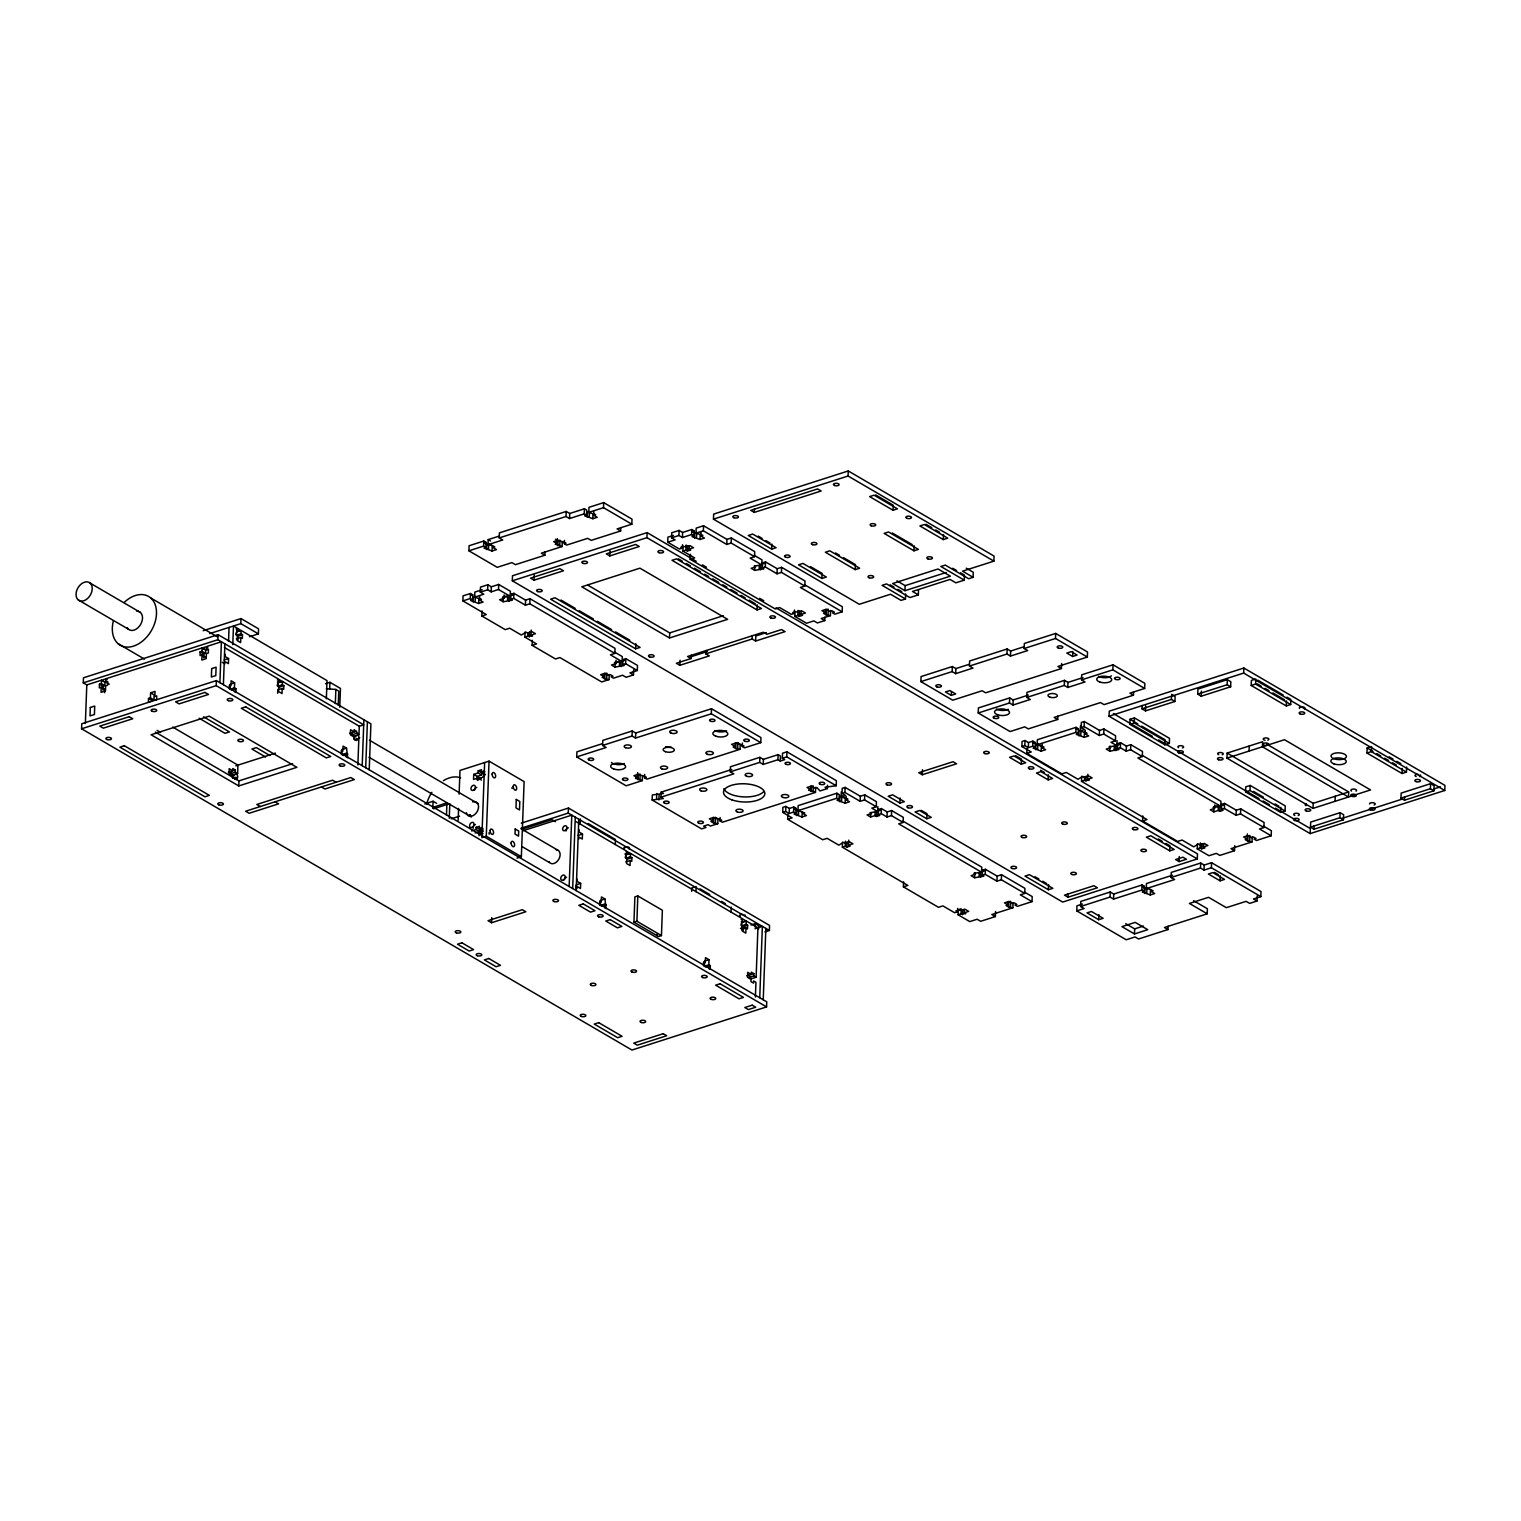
<?xml version="1.0" encoding="UTF-8"?>
<svg xmlns="http://www.w3.org/2000/svg" width="1521" height="1521" viewBox="0 0 1521 1521"><rect width="100%" height="100%" fill="white"/><g stroke="black" fill="none" stroke-linecap="round" stroke-linejoin="round"><path stroke-width="1.5" d="M200.107 651.92L200.088 655.589L202.008 654.981L205.506 657.034L203.605 657.642L203.624 653.973L200.107 651.92L202.027 651.311L205.525 653.346L205.658 649.98L202.141 647.927L105.9 678.765L105.786 682.149L109.284 684.184M81.583 728.787L81.773 723.73L216.381 680.59L766.755 1001.845L766.565 1006.902L631.956 1050.041L81.583 728.787L216.191 685.648L766.565 1006.902M87.324 685.211L83.275 682.853L83.465 677.796L218.073 634.656L370.915 723.863L369.223 769.797M85.366 723.502L86.792 684.906L101.489 680.191L105.006 682.226L104.873 685.61L102.972 686.218L99.454 684.165L99.321 687.891L101.242 687.264L104.74 689.317L104.626 692.701M101.242 687.264L101.051 692.34L105.462 690.914L105.652 685.857L107.554 685.249L107.706 681.522L105.786 682.149M104.873 685.61L101.375 683.556L101.489 680.191M102.972 686.218L102.839 689.926L104.74 689.317M150.427 697.892L150.598 692.835L154.115 694.869L153.925 699.945L150.427 697.892L148.507 698.5L148.374 702.208L150.294 701.599M202.027 651.311L202.141 647.927M202.008 654.981L201.818 660.038L206.229 658.631L206.419 653.555L208.339 652.946L208.472 649.239L206.552 649.847L206.685 646.482L221.401 641.767L219.899 682.625M216.191 685.648L216.381 680.59M277.659 693.272L277.773 689.888L282.184 688.481L283.705 689.374L283.857 685.648L282.336 684.773L277.906 686.18L278.039 682.815L282.45 681.389L359.298 726.239L363.709 724.833L217.883 639.714L218.073 634.656M223.397 684.678L224.899 643.801M225.165 654.334L225.089 656.521L228.587 658.574L228.416 663.631L224.899 661.597L224.823 663.783L222.256 662.281M228.549 641.387L229.063 627.413M230.165 685.914L230.032 689.298L234.443 687.872L235.964 688.766L235.831 692.473L234.31 691.599M232.789 644.638L233.474 625.987L237.58 628.382L235.793 634.58L238.056 636.101L242.485 634.694L242.333 638.402L240.812 637.508L236.401 638.934L237.922 639.809L238.056 636.101M172.767 727.114L237.922 765.139L237.618 773.581L233.207 774.988L230.869 773.619L230.945 771.432M234.443 687.872L234.633 682.815L231.116 680.762L230.945 685.838L229.424 684.944L229.291 688.652L230.812 689.545M237.314 635.474L237.124 640.531L240.641 642.584L240.812 637.508M232.447 777.972L232.523 775.767L229.006 773.733L229.196 768.656L232.713 770.71L232.789 768.523L235.356 770.025L235.28 772.212L237.618 773.581M235.014 779.474L235.09 777.269L237.428 778.638M241.021 618.572L258.551 628.819L258.38 633.877L240.831 623.629L241.021 618.572L203.187 630.702M240.964 633.801L241.079 630.435L236.668 631.842L236.535 635.208L240.964 633.801L242.485 634.694M238.778 785.939L151.092 734.757L209.195 716.144L296.88 767.325L238.778 785.939L238.949 780.881L155.351 732.076M278.685 686.427L278.495 691.504L282.012 693.538L282.184 688.481M282.336 684.773L282.45 681.389M326.35 698.804L327.015 680.59L241.079 630.435M329.677 689.184L329.943 682.302L325.532 683.709M335.323 703.596L335.856 689.431L326.388 688.747M338.251 705.307L338.765 691.142L335.856 689.431M339.772 707.227L340.457 688.443L329.943 682.302M346.218 756.926L347.739 757.8L346.541 748.142L343.043 746.089L342.852 751.165L341.331 750.271L341.198 753.979L342.719 754.872M359.298 726.239L358.975 734.681L354.564 736.107L352.226 734.738L352.321 732.533M358.975 734.681L354.146 729.624L354.07 731.81L350.571 729.776L350.381 734.833L353.88 736.886L353.804 739.073L356.37 740.575L356.465 738.388L358.804 739.738L357.872 765.006M362.207 765.709L363.899 719.775M365.705 767.744L367.398 721.829M432.839 808.354L433.086 801.263L424.796 803.925M446.49 815.085L446.927 802.86L433.694 807.1L433.618 808.792L449.817 803.601L449.265 818.298M482.024 610.91L481.853 615.986L486.264 614.56L462.878 600.909L463.068 595.852L470.426 593.494L472.765 594.863L472.575 599.92L470.654 600.529L478.659 603.476L483.07 602.069L479.552 600.015L479.685 596.631M458.163 820.237L458.601 808.392M459.114 794.152L459.988 770.444L489.04 761.146L524.118 781.604L521.361 856.722L516.95 858.129M544.993 551.876L544.86 555.241L515.429 564.671L511.931 562.618L497.215 567.333L468.905 550.811L469.076 545.754L483.792 541.039L486.131 542.389L485.94 547.465L484.039 548.073L492.024 551.001L496.435 549.594L492.937 547.541L494.838 546.933L492.272 545.431L488.032 544.67L488.203 539.613L498.717 536.248M472.575 599.92L470.236 598.552L470.426 593.494M473.221 602.031L473.411 596.973L475.332 596.365L475.141 601.422M479.552 600.015L481.473 599.407L474.647 597.145L474.837 592.087L482.157 589.73M478.659 603.476L478.83 598.418M484.952 771.793L481.72 772.82L481.644 775.007L478.126 772.972L473.715 774.379L473.525 779.436L477.955 778.03L481.454 780.083M474.647 597.145L483.792 594.217L480.294 592.163L480.484 587.106L487.842 584.748L491.34 586.802L498.698 584.444L510.391 591.27L510.2 596.327L502.5 597.411L504.021 598.304L504.154 594.92M485.94 547.465L483.602 546.096L483.792 541.039M477.1 779.798L477.233 776.432L481.644 775.007M483.07 833.603L476.054 829.515L476.149 827.31L479.381 826.283L479.305 828.47L482.803 830.523L482.879 828.337L479.647 829.363L479.571 831.569L475.16 832.976M477.955 778.03L477.86 780.216L484.134 776.052M478.126 772.972L478.221 770.767L481.454 769.74L481.377 771.927L484.876 773.98M486.606 549.575L486.796 544.518L484.229 543.016L486.131 542.389M488.526 548.967L488.697 543.891L486.796 544.518M510.2 596.327L498.508 589.502L491.15 591.859L487.652 589.806L487.842 584.748M479.039 835.732L479.115 833.546L482.062 832.595M492.024 551.001L492.215 545.944L488.697 543.891M484.629 762.553L481.872 837.653L486.283 836.246L521.361 856.722M491.15 591.859L491.34 586.802M486.283 836.246L489.04 761.146M488.032 544.67L502.729 539.974L499.23 537.921L499.42 532.863L566.23 511.436L569.729 513.49L584.444 508.775L586.783 510.143L586.612 515.201L584.691 515.809L592.81 518.718L597.221 517.292L593.703 515.258L593.836 511.874M498.508 589.502L498.698 584.444M503.109 601.765L503.299 596.707L512.482 595.129L510.961 594.255L510.771 599.312L512.292 600.206L503.109 601.765L499.61 599.711L504.021 598.304M491.549 922.734L488.051 920.68L522.311 909.691L525.829 911.744L491.549 922.734L491.739 917.657M507.539 600.358L507.71 595.281M509.06 601.232L509.231 596.175M776.014 607.849L1197.483 853.87L1197.293 858.947L1062.685 902.067L512.33 580.813L512.501 575.756L647.109 532.616L696.219 561.287M513.889 593.304L525.582 600.13L529.992 598.723L615.016 648.345L614.845 653.403L529.821 603.78L525.41 605.187L513.718 598.361L513.889 593.304L510.961 594.255M525.41 605.187L525.582 600.13M532.312 640.265L532.122 645.322L536.533 643.915L524.84 637.09L525.03 632.033M531.209 630.055L531.019 635.113L532.54 635.987L527.787 636.139L527.901 632.774M529.821 603.78L529.992 598.723M529.308 637.033L529.498 631.976M534.042 580.185L530.544 578.151L559.956 568.721L563.473 570.774L534.042 580.185L534.232 575.128M562.276 541.495L562.105 546.552L555.279 544.29L557.18 543.681L557.37 538.624M557.846 545.792L558.036 540.735L555.45 539.233M559.766 545.183L559.937 540.126M620.739 527.597L620.625 530.962L591.194 540.392L587.695 538.339L566.649 545.088L564.31 543.719L564.443 540.354M586.612 515.201L584.254 513.832L569.557 518.547L566.04 516.513L566.23 511.436M569.557 518.547L569.729 513.49M568.455 808.031L769.55 925.414L769.379 930.472L568.265 813.089L568.455 808.031L521.342 823.127M569.158 886.515L571.782 815.142L522.749 830.846M584.254 513.832L584.444 508.775M642.527 775.539L642.337 780.596L626.158 785.787L576.706 756.926L576.896 751.849L602.107 743.769M572.676 888.549L575.28 817.176M587.372 517.273L587.562 512.216L589.483 511.607L589.292 516.665M593.703 515.258L595.624 514.63L588.798 512.387L588.988 507.33L603.685 502.614L632.014 519.136L631.823 524.194L617.108 528.909L620.625 530.962M576.136 888.226L576.269 884.842L580.68 883.435L580.49 888.492L576.991 886.439L576.896 888.644M576.174 890.603L578.798 819.23M577.258 879.195L577.162 881.381L580.68 883.435M578.721 839.212L578.798 837.006L582.296 839.06L582.486 834.002L578.988 831.949L579.064 829.763M580.223 824.059L580.414 819.001M592.81 518.718L592.981 513.661M631.823 524.194L603.514 507.672L603.685 502.614M609.218 674.525L609.046 679.583L604.788 678.841L602.221 677.339L604.122 676.712L604.255 673.347M576.706 756.926L606.119 747.495L602.62 745.442L602.81 740.385L632.223 730.955L635.74 733.008L711.505 708.729L760.956 737.59L760.766 742.647L744.587 747.838L742.248 746.469L742.381 743.104M604.788 678.841L604.978 673.765L606.879 673.157L606.708 678.214M609.807 555.906L606.309 553.872L635.721 544.442L639.238 546.495L609.807 555.906L609.997 550.849M604.617 907.752L606.138 908.645L604.94 898.987L601.441 896.934L601.251 901.991L599.73 901.097L599.597 904.824L601.118 905.698M615.035 667.092L615.225 662.034L624.39 660.475L622.869 659.582L622.678 664.639L624.199 665.533L615.035 667.092L611.518 665.038L615.948 663.631L616.062 660.247M619.446 665.685L619.636 660.608M620.967 666.559L621.157 661.502M615.302 844.535L615.435 841.151M615.948 663.631L614.427 662.738L622.108 661.654L622.298 656.597L614.503 652.034M625.815 658.631L637.508 665.457L637.318 670.514L625.625 663.707L625.815 658.631L622.869 659.582M626.728 858.433L626.557 863.51L630.055 865.544L630.245 860.487L625.834 861.913M604.122 676.712L600.624 674.678L605.035 673.252L608.533 675.305L610.453 674.697L613.02 676.199L611.119 676.807L613.457 678.176L622.602 675.229L626.12 677.282L633.477 674.925L633.649 669.867M760.766 742.647L711.315 713.786L635.55 738.065L632.052 736.012L632.223 730.955M635.664 648.821L550.64 599.198L555.051 597.772L640.075 647.414L635.664 648.821L635.854 643.763M630.378 856.779L630.493 853.395L626.082 854.821L625.968 858.186L630.378 856.779L631.899 857.673L631.766 861.38L630.245 860.487M635.55 738.065L635.74 733.008M642.337 780.596L635.512 778.353L637.432 777.744L637.622 772.668M638.098 779.855L638.288 774.778L640.189 774.17L639.999 779.227M1197.293 858.947L646.938 537.674L647.109 532.616M633.953 922.182L634.884 896.877L637.812 895.945L662.376 910.261L661.445 935.586L658.498 936.518L633.953 922.182L636.9 921.251L661.445 935.586M636.9 921.251L637.812 895.945M740.024 749.302L735.784 748.541L735.955 743.484L737.875 742.875L740.214 744.244L740.024 749.302L646.9 779.132L644.562 777.782L644.695 774.398M652.148 800.027L652.338 794.951L663.498 793.487L661.16 792.137L660.97 797.194L663.308 798.563L652.148 800.027L701.599 828.888L706.01 827.481L703.672 826.112L708.083 824.686L710.421 826.055L717.779 823.698L717.969 818.64L713.71 817.88L713.539 822.956L717.779 823.698M656.559 798.601L656.749 793.544M682.492 544.727L682.359 548.111L679.431 549.043L667.738 542.217L667.909 537.16L673.442 535.392M658.897 799.97L659.087 794.913M667.738 542.217L675.096 539.86L671.579 537.826L671.769 532.749L679.126 530.411L682.625 532.445L691.789 529.517L694.127 530.886L693.937 535.943L692.017 536.552L700.021 539.499L704.432 538.073L700.915 536.038L701.048 532.654M657.224 935.776L657.281 934.084M669.506 637.983L581.821 586.802L639.923 568.17L727.608 619.351L669.506 637.983L669.696 632.907L588.114 585.3M693.937 535.943L691.599 534.574L682.435 537.502L678.936 535.468L679.126 530.411M682.435 537.502L682.625 532.445M690.401 554.271L690.211 559.329L694.622 557.922L682.929 551.096L683.119 546.039M705.915 650.456L705.782 653.84L709.299 655.893L679.868 665.304L680.058 660.247M687.397 551.039L685.876 550.146L686.066 545.088L687.587 545.982L687.397 551.039L690.629 550.013L689.108 549.119L689.241 545.735M691.599 534.574L691.789 529.517M694.603 538.054L694.774 532.996L692.207 531.494L694.127 530.886M679.868 665.304L676.37 663.27L691.066 658.555L691.199 655.171M700.915 536.038L702.835 535.411L696.01 533.168L696.2 528.11L703.558 525.753L726.943 539.385L731.354 537.978L754.739 551.629L754.549 556.686L750.138 558.112L761.831 564.937L762.002 559.861L754.207 555.317M696.504 537.445L696.694 532.388L694.774 532.996M700.021 539.499L700.192 534.422M754.549 556.686L731.164 543.035L726.753 544.461L703.367 530.81L703.558 525.753M691.618 891.344L691.751 887.979L696.162 886.553M695.972 891.629L696.105 888.245M905.66 593.912L905.47 598.989L901.059 600.396L890.546 594.255L859.289 604.274L713.463 519.155L713.653 514.098L848.262 470.959L994.069 556.078L993.897 561.135L962.546 571.174L973.079 577.315L973.269 572.257L966.253 568.17M711.315 713.786L711.505 708.729M708.691 968.497L710.193 969.371L710.345 965.664L705.915 967.09L704.413 966.196L704.527 962.812M713.539 822.956L710.953 821.454L712.874 820.827L712.988 817.461M710.345 965.664L708.824 964.789L708.995 959.713L705.497 957.679L705.174 962.66L703.653 961.766L703.52 965.474L705.041 966.367M715.44 822.329L715.63 817.271M726.753 544.461L726.943 539.385M815.655 787.346L815.465 792.403L722.342 822.234L720.003 820.884L720.136 817.499M731.164 543.035L731.354 537.978M660.97 797.194L733.787 773.847L730.289 771.812L730.46 766.755L759.892 757.325L763.39 759.359L778.106 754.644L780.444 756.013L780.254 761.07L784.684 759.663L782.345 758.295L782.516 753.237L786.946 751.83L836.398 780.691L836.208 785.749L825.047 787.213L827.386 788.581L827.5 785.197M735.784 748.541L733.198 747.039L735.118 746.431L735.232 743.066M731.05 912.106L731.24 907.029M737.685 747.933L737.875 742.875M754.302 512.406L750.804 510.353L817.614 488.944L821.131 490.998L754.302 512.406L754.435 509.022M691.066 658.555L687.568 656.502L763.333 632.223L766.831 634.276L781.547 629.561L785.064 631.614L755.633 641.025L752.135 638.991L752.249 635.607M804.571 584.71L842.349 606.765L842.178 611.822L800.407 587.448L804.818 586.041L805.008 580.984L781.623 567.333L777.212 568.74L765.519 561.914L762.572 562.865L762.382 567.922L763.903 568.816L754.739 570.375L754.853 566.991M742.476 926.004L742.305 931.061L745.803 933.114L745.993 928.057L741.583 929.464L743.104 930.358L743.237 926.65L740.955 925.129L742.742 918.912L630.493 853.395M755.633 641.025L755.823 635.968L766.337 632.603M757.04 609.921L672.016 560.298L676.427 558.891L761.451 608.514L757.04 609.921L757.23 604.864M746.127 924.35L746.241 920.966L741.83 922.391L741.716 925.757L746.127 924.35L747.648 925.224L747.514 928.951L745.993 928.057M759.15 568.949L759.283 565.584M760.671 569.843L760.861 564.785M746.241 920.966L757.933 927.791L756.127 977.223L751.716 978.649L749.378 977.281L749.454 975.094M804.818 586.041L781.433 572.39L777.022 573.797L765.329 566.972L765.519 561.914M780.254 761.07L777.934 759.72L763.219 764.436L759.701 762.382L759.892 757.325M755.062 927.05L755.177 923.665L750.975 925.015M756.127 977.223L753.789 975.874L753.865 973.668L751.298 972.166L751.222 974.372L747.705 972.318L747.533 977.376L751.032 979.429L750.956 981.615L753.522 983.117L753.598 980.931L755.937 982.3L755.405 997.054M763.219 764.436L763.39 759.359M771.66 549.138L748.275 535.487L752.686 534.061L776.071 547.712L771.66 549.138L771.831 544.062M758.561 929.103L758.694 925.719L755.177 923.665M759.74 997.757L762.363 926.384L755.005 928.742M777.022 573.797L777.212 568.74M763.238 999.791L765.862 928.418M781.433 572.39L781.623 567.333M777.934 759.72L778.106 754.644M787.84 814.21L787.65 819.268L792.08 817.861L782.726 812.404L782.897 807.328L785.844 806.396L789.361 808.431L793.772 807.024L796.11 808.392L795.92 813.45L794 814.058L802.004 817.005L806.415 815.579L802.898 813.545L804.818 812.917L797.993 810.674L798.183 805.617L836.873 793.221L839.212 794.57L839.022 799.647L837.101 800.255L845.106 803.183L849.517 801.776L845.999 799.723L846.132 796.358M836.208 785.749L786.756 756.888L786.946 751.83M795.92 813.45L793.582 812.081L789.171 813.507L785.654 811.454L785.844 806.396M690.211 559.329L775.235 608.97L779.646 607.544L791.338 614.37L794.285 613.438L794.399 610.054M824.876 617.203L824.762 620.587L817.404 622.945L813.887 620.891L806.529 623.249L794.837 616.423L795.027 611.366M789.171 813.507L789.361 808.431M799.305 616.366L797.784 615.473L797.974 610.415L799.495 611.309L799.305 616.366L802.537 615.34L801.016 614.446L801.149 611.062M793.582 812.081L793.772 807.024M796.586 815.56L796.757 810.503L794.19 809.001L796.11 808.392M798.487 814.952L798.677 809.894L796.757 810.503M802.004 817.005L802.175 811.929M815.465 792.403L808.64 790.14L810.56 789.532L810.674 786.167M811.206 791.642L811.396 786.585L813.317 785.977L813.127 791.034M821.929 578.474L798.544 564.823L802.955 563.416L826.34 577.067L821.929 578.474L822.12 573.417L810.427 566.592M830.58 610.548L830.409 615.606L826.15 614.845L823.583 613.343L825.485 612.735L825.618 609.37M826.15 614.845L826.34 609.788L828.242 609.18L828.07 614.237M993.897 561.135L848.072 476.016L848.262 470.959M839.022 799.647L836.683 798.278L836.873 793.221M839.687 801.757L839.877 796.681L841.778 796.072L845.296 798.126L845.106 803.183M845.999 799.723L847.919 799.114L841.094 796.852L841.284 791.795M841.588 801.149L841.778 796.072M841.094 796.852L845.505 795.445L842.007 793.392L842.197 788.334L845.125 787.384L860.335 796.263L864.746 794.856L876.438 801.681L876.248 806.738L871.837 808.145L877.674 811.568L877.864 806.51M903.588 881.781L903.398 886.838L907.828 885.412L842.349 847.197L842.539 842.14M876.248 806.738L864.555 799.913L860.145 801.32L844.954 792.46L845.125 787.384M848.718 840.162L848.528 845.22L850.049 846.113L846.798 847.14L845.296 846.265L845.467 841.189M855.201 569.634L825.39 552.237L829.801 550.811L859.612 568.227L855.201 569.634L855.391 564.576L843.471 557.618M846.798 847.14L846.988 842.083M860.145 801.32L860.335 796.263M864.555 799.913L864.746 794.856M902.961 821.15L981.786 867.16L981.596 872.217L898.721 823.85L903.132 822.443L903.322 817.366L891.629 810.541L887.218 811.967L881.381 808.545L878.435 809.495L878.244 814.553L879.765 815.446L876.533 816.473L875.012 815.598L870.601 817.005L870.715 813.621M875.012 815.598L875.126 812.214M876.533 816.473L876.723 811.415L879.956 810.37L878.435 809.495M903.132 822.443L891.458 815.617L887.028 817.024L881.191 813.602L881.381 808.545M893.017 510.238L869.632 496.587L874.062 495.181L897.428 508.832L893.017 510.238L893.207 505.181L875.678 494.933M887.028 817.024L887.218 811.967M891.458 815.617L891.629 810.541M904.957 590.699L892.675 583.532L938.058 568.987L950.34 576.155L904.957 590.699L905.147 585.642L896.953 580.851M899.919 803.069L888.226 796.244L892.637 794.837L904.33 801.662L899.919 803.069L900.09 798.012M913.969 550.811L884.157 533.396L888.568 531.989L918.38 549.385L913.969 550.811L914.159 545.735M905.47 598.989L882.104 585.338L886.515 583.912L909.9 597.563L918.342 594.863L918.532 589.787M1061.601 663.479L1061.411 668.537L985.646 692.816L982.148 690.762L952.716 700.192L920.889 681.617L921.08 676.56L952.336 666.54L955.853 668.575L968.82 664.43M922.277 774.759L918.779 772.706L953.059 761.717L956.557 763.77L922.277 774.759L922.467 769.702M926.802 818.773L915.11 811.948L919.521 810.522L931.213 817.347L926.802 818.773L926.992 813.697L921.137 810.294M943.305 539.594L919.92 525.943L924.331 524.517L947.716 538.168L943.305 539.594L943.476 534.517M951.29 695.363L945.454 691.96L949.865 690.534L955.701 693.956L951.29 695.363L951.424 691.998M1023.557 646.881L1010.647 651.026L1007.149 648.973L969.638 660.989L969.447 666.065L972.946 668.099L955.663 673.651L952.165 671.598L952.336 666.54M955.663 673.651L955.853 668.575M918.342 594.863L912.505 591.441L950.017 579.425L955.872 582.828L964.257 580.147L964.428 575.09L960.531 572.809M903.398 886.838L938.476 907.315L942.887 905.889L954.58 912.714L957.527 911.782L957.66 908.398M995.552 911.497L995.361 916.574L980.646 921.289L977.147 919.235L969.79 921.593L958.097 914.767L958.287 909.71L961.215 908.759M964.39 909.406L964.276 912.79L965.797 913.665L961.044 913.817L961.158 910.452M962.546 914.71L962.736 909.653M1057.817 716.106L1057.703 719.471L1028.272 728.901L1024.774 726.848L1010.058 731.563L978.231 712.988L978.421 707.93L1009.678 697.911L1013.195 699.964L1028.31 695.116M1024.413 892.047L1032.208 896.591L1032.018 901.649L1020.325 894.823L1024.736 893.416L1024.926 888.34L1001.54 874.708L997.13 876.115L985.437 869.29L982.49 870.24L982.3 875.297L983.821 876.172L974.657 877.75L974.847 872.674M979.068 876.324L979.201 872.959M980.589 877.218L980.779 872.16L984.011 871.115L982.49 870.24M1024.736 893.416L1001.35 879.765L996.939 881.172L985.247 874.347L985.437 869.29M996.939 881.172L997.13 876.115M1061.411 668.537L1057.913 666.483L1087.325 657.053L1087.515 651.996L1055.688 633.42L1024.355 643.459L1024.165 648.516L1027.683 650.57L1010.457 656.083L1006.959 654.03L1007.149 648.973M1001.35 879.765L1001.54 874.708M1010.457 656.083L1010.647 651.026M1083.047 677.567L1067.989 682.397L1064.472 680.343L1026.96 692.378L1026.789 697.436L1030.287 699.489L1013.005 705.022L1009.488 702.968L1009.678 697.911M1013.005 705.022L1013.195 699.964M1013.081 902.714L1012.891 907.771L1008.632 907.029L1006.065 905.527L1007.986 904.919L1008.1 901.535M1008.632 907.029L1008.822 901.972L1010.743 901.345L1010.552 906.421M1021.275 764.169L1009.583 757.344L1013.994 755.937L1025.686 762.762L1021.275 764.169L1021.466 759.112L1015.629 755.709M1027.017 748.332L1026.827 753.408L1031.238 751.982L1021.884 746.526L1022.074 741.468L1025.021 740.518L1028.519 742.571L1032.93 741.145L1035.269 742.514L1035.098 747.572L1033.177 748.199L1041.163 751.127L1045.573 749.72L1042.075 747.667L1042.189 744.301M1035.098 747.572L1032.759 746.222L1028.329 747.629L1024.831 745.575L1025.021 740.518M1028.329 747.629L1028.519 742.571M1032.759 746.222L1032.93 741.145M1035.744 749.701L1035.934 744.625L1037.854 744.016L1041.353 746.07L1041.163 751.127M1042.075 747.667L1043.995 747.058L1037.17 744.796L1037.341 739.738L1076.031 727.342L1078.37 728.711L1078.199 733.768L1076.279 734.377L1084.264 737.324L1088.694 735.898L1085.176 733.863L1085.31 730.479M1037.664 749.073L1037.854 744.016M1048.178 779.874L1036.485 773.048L1040.896 771.641L1052.589 778.448L1048.178 779.874L1048.349 774.816M1087.325 657.053L1055.498 638.478L1055.688 633.42M1048.406 889.747L1025.021 876.096L1029.432 874.67L1052.817 888.321L1048.406 889.747L1048.577 884.671M1133.582 691.827L1133.468 695.192L1129.951 693.139L1144.667 688.443L1144.857 683.366L1113.03 664.791L1081.697 674.83L1081.507 679.887L1085.005 681.94L1067.799 687.454L1064.301 685.42L1064.472 680.343M1067.799 687.454L1067.989 682.397M1072.666 656.483L1066.81 653.06L1071.221 651.653L1077.077 655.057L1072.666 656.483L1072.837 651.406M1068.008 897.2L1064.51 895.147L1093.922 885.716L1097.44 887.77L1068.008 897.2L1068.141 893.816M1078.199 733.768L1075.86 732.4L1076.031 727.342M1078.845 735.879L1079.035 730.821L1080.956 730.213L1080.766 735.27M1085.176 733.863L1087.097 733.236L1080.271 730.993L1080.461 725.935M1080.271 730.993L1084.682 729.567L1081.165 727.532L1081.355 722.456L1084.302 721.524L1099.493 730.403L1103.923 728.977L1115.596 735.803L1115.425 740.86L1111.014 742.286L1116.851 745.689L1117.041 740.632M1168.109 926.175L1167.976 929.559L1138.564 938.989L1135.046 936.936L1126.224 939.769L1076.773 910.889L1076.944 905.832L1082.477 904.063M1142.765 815.902L1142.575 820.96L1146.986 819.553L1081.507 781.338L1081.697 776.261M1115.425 740.86L1103.733 734.035L1099.322 735.461L1084.112 726.582L1084.302 721.524M1084.264 737.324L1084.454 732.247M1087.876 774.284L1087.686 779.36L1089.207 780.235L1084.454 780.387L1084.587 777.022M1076.773 910.889L1084.112 908.531L1080.613 906.497L1080.804 901.421L1110.216 891.99L1113.733 894.044L1142.043 884.975L1144.381 886.344L1144.21 891.401L1142.29 892.009L1150.275 894.956L1154.686 893.53L1151.188 891.477L1153.108 890.869L1150.522 889.367L1146.283 888.625L1146.454 883.549L1172.596 875.183M1085.975 781.281L1086.165 776.204M1099.322 735.461L1099.493 730.403M1103.733 734.035L1103.923 728.977M1098.713 919.711L1087.021 912.885L1091.432 911.478L1103.124 918.304L1098.713 919.711L1098.903 914.653M1109.056 716.22L1109.246 711.163L1243.855 668.023L1444.95 785.406L1444.76 790.483L1310.151 833.603L1109.056 716.22L1243.665 673.081L1444.76 790.483M1142.119 755.272L1220.964 801.301L1220.774 806.358L1137.898 757.971L1142.309 756.564L1142.499 751.507L1130.806 744.682L1126.396 746.089L1120.54 742.685L1117.612 743.617L1117.422 748.674L1118.943 749.568L1109.76 751.127L1109.95 746.07M1144.667 688.443L1112.84 669.848L1113.03 664.791M1114.19 749.72L1114.304 746.355M1144.21 891.401L1141.872 890.032L1113.543 899.101L1110.045 897.067L1110.216 891.99M1115.711 750.614L1115.882 745.537L1119.114 744.51L1117.612 743.617M1113.543 899.101L1113.733 894.044M1142.309 756.564L1130.616 749.739L1126.205 751.146L1120.369 747.743L1120.54 742.685M1126.205 751.146L1126.396 746.089M1129.837 724.357L1130.027 719.3L1134.438 717.893L1169.516 738.369L1169.326 743.427L1164.915 744.834L1129.837 724.357L1134.248 722.95L1169.326 743.427M1130.616 749.739L1130.806 744.682M1134.248 722.95L1134.438 717.893M1171.588 694.356L1175.106 696.409L1174.915 701.466L1145.503 710.896L1141.986 708.843L1142.119 705.478M1134.476 933.951L1121.966 926.65L1135.217 922.391L1147.728 929.692L1134.476 933.951L1134.666 928.875L1125.73 923.665M1145.503 710.896L1145.674 705.82M1141.872 890.032L1142.043 884.975M1144.857 893.511L1145.047 888.454L1142.48 886.952L1144.381 886.344M1146.777 892.903L1146.967 887.846L1145.047 888.454M1150.275 894.956L1150.465 889.88M1164.915 744.834L1165.105 739.776L1141.72 726.125M1174.915 701.466L1171.417 699.413L1171.531 696.048M1169.763 850.847L1146.378 837.196L1150.789 835.79L1174.174 849.44L1169.763 850.847L1169.953 845.79L1166.056 843.509M1146.283 888.625L1174.592 879.537L1171.094 877.503L1171.265 872.427L1200.696 863.015L1204.195 865.05L1211.553 862.692L1261.023 891.572L1260.833 896.63L1253.475 898.987L1256.973 901.04L1257.164 895.964M1179.079 861.608L1175.581 859.555L1182.92 857.198L1186.437 859.251L1179.079 861.608L1179.269 856.551M1197.73 694.146L1197.902 689.089L1227.333 679.659L1230.831 681.712L1230.66 686.77L1201.229 696.2L1197.73 694.146L1227.143 684.735L1230.66 686.77M1201.229 696.2L1201.419 691.142M1234.71 845.638L1234.52 850.695L1219.823 855.41L1216.306 853.357L1208.948 855.715L1197.255 848.889L1197.445 843.832M1203.567 843.547L1203.434 846.912L1204.955 847.805L1201.723 848.832L1200.202 847.958L1200.392 842.9M1260.833 896.63L1211.381 867.75L1204.024 870.107L1200.506 868.073L1200.696 863.015M1201.723 848.832L1201.913 843.775M1204.024 870.107L1204.195 865.05M1167.976 929.559L1164.478 927.506L1207.199 913.817L1207.389 908.74L1193.567 900.679M1211.381 867.75L1211.553 862.692M1219.766 811.339L1218.245 810.465L1213.815 811.872L1214.005 806.814L1218.416 805.408L1219.937 806.282L1219.766 811.339L1222.998 810.313L1221.477 809.419L1221.667 804.362L1224.595 803.411L1236.288 810.237L1240.699 808.83L1264.084 822.481L1263.913 827.538L1259.483 828.964L1271.176 835.77L1271.366 830.713L1263.571 826.169M1213.815 811.872L1210.317 809.818L1214.595 808.335L1214.709 804.97M1218.245 810.465L1218.359 807.081M1220.089 880.83L1208.396 874.005L1212.807 872.579L1224.5 879.404L1220.089 880.83L1220.279 875.754M1227.143 684.735L1227.333 679.659M1263.913 827.538L1240.528 813.887L1236.117 815.313L1224.424 808.488L1224.595 803.411M1226.972 758.142L1284.485 739.719L1370.535 789.95L1313.022 808.373L1226.972 758.142L1227.162 753.085L1262.601 741.716L1262.43 746.792L1348.481 797.023L1348.671 791.947L1266.708 744.111M1236.117 815.313L1236.288 810.237M1243.665 673.081L1243.855 668.023M1240.528 813.887L1240.699 808.83M1245.585 791.928L1245.775 786.87L1250.186 785.444L1285.264 805.921L1285.074 810.997L1280.663 812.404L1245.585 791.928L1249.996 790.521L1285.074 810.997M1290.702 704.527L1286.291 705.953L1251.213 685.477L1251.403 680.419L1255.814 678.993L1255.624 684.051L1290.702 704.527L1290.816 701.162M1249.045 751.07L1249.216 746.012M1252.239 836.854L1252.049 841.912L1247.809 841.151L1245.243 839.649L1247.144 839.041L1247.334 833.983M1247.809 841.151L1248 836.094L1249.901 835.485L1249.73 840.543M1249.996 790.521L1250.186 785.444M1280.663 812.404L1280.853 807.347M1286.291 705.953L1286.462 700.877M1310.151 833.603L1310.342 828.546L1275.454 808.183M1310.494 827.158L1310.684 822.101L1340.096 812.67L1343.613 814.724L1343.423 819.781L1314.011 829.211L1310.494 827.158L1339.925 817.728L1343.423 819.781M1313.022 808.373L1313.212 803.316L1227.162 753.085M1314.011 829.211L1314.125 825.827M1335.096 801.301L1335.267 796.244M1339.925 817.728L1340.096 812.67M1406.45 772.098L1402.039 773.505L1366.961 753.028L1367.151 747.971L1371.562 746.564L1371.372 751.621L1406.45 772.098L1406.64 767.04M1400.974 798.164L1401.164 793.106L1430.577 783.676L1434.094 785.73L1433.904 790.787L1404.472 800.217L1400.974 798.164L1430.386 788.734L1433.904 790.787M1402.039 773.505L1402.21 768.447M1404.472 800.217L1404.605 796.833M1430.386 788.734L1430.577 783.676M1267.811 740.157L1268.666 739.681A2.814 1.236 2.1 0 0 1267.088 738.027A2.814 1.236 2.1 0 0 1263.419 738.617A2.814 1.236 2.1 0 0 1265.016 740.271M499.23 537.921L566.04 516.513M209.67 633.611L240.831 623.629M468.905 550.811L483.602 546.096M588.798 512.387L603.514 507.672M83.275 682.853L217.883 639.714M99.454 684.165L101.375 683.556M249.463 636.729L258.38 633.877M203.624 653.973L205.525 653.346M564.31 543.719L566.078 543.149L558.093 540.221L553.682 541.628L557.18 543.681M562.105 546.552L541.362 553.188L544.86 555.241M224.176 659.981L228.587 658.574M150.598 692.835L155.028 691.409L154.838 696.485L156.739 695.858L156.606 699.584L154.838 700.135M512.33 580.813L646.938 537.674M480.294 592.163L487.652 589.806M470.845 595.471L472.765 594.863M713.463 519.155L848.072 476.016M153.925 699.945L152.024 700.554L148.507 698.5M462.878 600.909L470.236 598.552M671.579 537.826L678.936 535.468M696.01 533.168L703.367 530.81M230.222 684.241L234.633 682.815M510.771 599.312L513.718 598.361M231.553 690.173L235.964 688.766M682.929 551.096L685.876 550.146M689.108 549.119L693.519 547.712L690.021 545.659L680.838 547.218L682.359 548.111M283.857 685.648L279.427 687.074L277.164 685.553L278.951 679.355L224.386 647.49M524.84 637.09L527.787 636.139M531.019 635.113L535.43 633.687L531.932 631.652L527.521 633.059L526 632.166L521.342 635.037L509.649 628.211L505.238 629.637L481.853 615.986M761.831 564.937L754.131 566.021L755.652 566.915L751.222 568.322L754.739 570.375M762.382 567.922L765.329 566.972M235.793 765.824L275.491 753.104M228.283 772.117L235.356 770.025M349.659 733.236L356.732 731.126M669.696 632.907L723.331 615.72M230.869 773.619L235.28 772.212M352.226 734.738L356.636 733.312M614.845 653.403L610.434 654.829L622.108 661.654M238.949 780.881L292.602 763.694M346.541 748.142L342.13 749.568L341.94 754.625L346.37 753.199M622.678 664.639L625.625 663.707M343.461 755.5L347.891 754.093M794.837 616.423L797.784 615.473M801.016 614.446L805.446 613.039L801.928 610.986L792.764 612.545L794.285 613.438M609.046 679.583L601.689 681.94L559.918 657.566L555.507 658.973L532.122 645.322M637.318 670.514L629.96 672.871L633.477 674.925M905.147 585.642L946.195 572.466M690.572 656.882L707.379 651.501M705.782 653.84L752.135 638.991M830.409 615.606L821.245 618.534L824.762 620.587M842.178 611.822L834.82 614.18L832.481 612.83L834.383 612.202L831.816 610.701L829.896 611.328L826.397 609.275L821.986 610.682L825.485 612.735M973.079 577.315L968.668 578.74L945.282 565.09L940.872 566.496L964.257 580.147M481.377 771.927L484.305 770.995M602.62 745.442L632.052 736.012M451.148 818.849L459.551 816.15M920.889 681.617L952.165 671.598M969.447 666.065L1006.959 654.03M1024.165 648.516L1055.498 638.478M471.643 830.922L476.054 829.515M479.305 828.47L482.233 827.538M644.562 777.782L646.33 777.212L638.345 774.265L633.934 775.691L637.432 777.744M742.248 746.469L744.016 745.898L736.031 742.97L731.601 744.377L735.118 746.431M521.152 828.185L568.265 813.089M522.521 829.097L551.933 819.667L555.45 821.72M661.16 792.137L731.772 769.493M730.289 771.812L759.701 762.382M782.345 758.295L786.756 756.888M578.075 835.409L582.486 834.002M978.231 712.988L1009.488 702.968M1026.789 697.436L1064.301 685.42M1081.507 679.887L1112.84 669.848M720.003 820.884L721.772 820.313L713.786 817.366L709.356 818.792L712.874 820.827M827.386 788.581L820.028 790.939L816.872 787.498L814.971 788.125L811.454 786.072L807.043 787.479L810.56 789.532M1133.468 695.192L1104.037 704.622L1100.539 702.569L1054.186 717.418L1057.703 719.471M631.899 857.673L627.489 859.08L625.207 857.559L626.994 851.361L576.326 821.777M782.726 812.404L785.654 811.454M842.007 793.392L844.954 792.46M797.993 810.674L836.683 798.278M1021.884 746.526L1024.831 745.575M1081.165 727.532L1084.112 726.582M1033.367 743.123L1035.269 742.514M1076.469 729.32L1078.37 728.711M1141.986 708.843L1171.417 699.413M1037.17 744.796L1075.86 732.4M1251.213 685.477L1255.624 684.051M604.94 898.987L600.529 900.394L600.339 905.451L604.769 904.044M877.674 811.568L869.993 812.651L871.495 813.545L867.084 814.952L870.601 817.005M878.244 814.553L881.191 813.602M601.86 906.345L606.29 904.919M1116.851 745.689L1109.151 746.792L1110.672 747.667L1106.261 749.093L1109.76 751.127M1117.422 748.674L1120.369 747.743M842.349 847.197L845.296 846.265M848.528 845.22L852.939 843.813L849.421 841.759L845.011 843.166L843.49 842.292L838.832 845.163L827.139 838.337L822.728 839.744L787.65 819.268M1081.507 781.338L1084.454 780.387M1087.686 779.36L1092.116 777.934L1088.599 775.881L1084.188 777.307L1082.667 776.413L1078.009 779.284L1066.316 772.459L1061.905 773.866L1026.827 753.408M743.237 926.65L747.648 925.224M740.48 928.38L744.682 927.05M764.892 931.917L769.379 930.472M704.584 961.139L708.995 959.713M981.596 872.217L973.896 873.32L975.417 874.214L971.139 875.697L974.657 877.75M982.3 875.297L985.247 874.347M1366.961 753.028L1371.372 751.621M704.413 966.196L708.824 964.789M1220.774 806.358L1213.074 807.442L1214.595 808.335M1221.477 809.419L1224.424 808.488M746.811 975.779L753.865 973.668M749.378 977.281L753.789 975.874M958.097 914.767L961.044 913.817M964.276 912.79L968.687 911.364L965.17 909.33L956.006 910.889L957.527 911.782M1313.212 803.316L1348.671 791.947M1012.891 907.771L991.844 914.52L995.361 916.574M1032.018 901.649L1017.302 906.364L1014.963 904.995L1016.884 904.387L1014.298 902.885L1012.397 903.493L1008.879 901.459L1004.468 902.866L1007.986 904.919M1197.255 848.889L1200.202 847.958M1203.434 846.912L1207.864 845.505L1204.347 843.452L1199.936 844.877L1198.415 843.984L1193.757 846.855L1182.064 840.029L1177.653 841.436L1142.575 820.96M1252.049 841.912L1231.021 848.642L1234.52 850.695M1271.176 835.77L1256.479 840.486L1254.141 839.136L1256.042 838.508L1253.475 837.006L1251.555 837.634L1248.057 835.58L1243.646 836.987L1247.144 839.041M1341.75 818.488L1402.324 799.076M1433.733 789L1440.463 786.851M1080.613 906.497L1110.045 897.067M1171.094 877.503L1200.506 868.073M1134.666 928.875L1143.488 926.061M1256.973 901.04L1249.635 903.398L1246.117 901.345L1226.325 907.676L1208.568 897.314L1189.441 903.436L1207.199 913.817M1257.753 680.134L1283.097 694.926M1286.994 697.188L1290.892 699.47M1389.091 756.793L1392.989 759.074M1396.886 761.356L1400.784 763.618M1257.24 683.823L1261.137 686.104M1265.035 688.367L1268.932 690.648M1272.83 692.93L1284.523 699.755M1367.151 747.971L1372.988 751.393M1376.885 753.655L1380.783 755.937M1384.68 758.219L1388.578 760.481M1392.476 762.762L1396.373 765.044M925.947 524.289L931.784 527.692M935.681 529.973L939.579 532.255M892.295 532.977L912.182 544.575M952.735 568.265L956.633 570.546M1130.027 719.3L1137.822 723.844M1253.57 791.414L1263.305 797.099M1274.997 803.925L1278.895 806.206M1113.353 713.558L1152.329 736.316M1158.489 739.909L1259.046 798.601M1263.152 800.997L1269.294 804.59M835.523 552.979L839.497 555.298M890.07 584.825L893.968 587.087M897.865 589.368L901.763 591.65M1221.667 804.362L1223.188 805.255M758.199 536.114L762.097 538.377M765.995 540.658L769.892 542.94M762.572 562.865L764.093 563.74M702.36 564.861L706.447 567.257M759.644 598.304L763.732 600.681M678.271 558.777L682.321 561.135M686.37 563.511L690.42 565.869M694.47 568.227L700.535 571.782M704.584 574.139L708.634 576.497M712.684 578.874L718.749 582.41M722.798 584.786L726.848 587.144M730.898 589.502L736.982 593.057M741.031 595.414L745.081 597.772M749.131 600.149L755.196 603.685M1040.554 770.253L1044.452 772.535M1158.261 838.965L1162.158 841.246M1214.423 872.351L1218.321 874.632M488.203 539.613L490.542 540.982M560.945 600.035L575.128 608.305M579.178 610.682L593.342 618.952M597.392 621.309L611.556 629.58M615.606 631.937L629.789 640.208M1034.945 876.723L1038.843 878.986M1042.741 881.267L1046.638 883.549M588.209 823.545L615.492 839.478M700.059 888.834L709.794 894.519M721.486 901.345L725.384 903.626M478.221 770.767L485.237 774.873M473.715 774.379L480.731 778.486M150.674 597.924L217.56 636.957M369.47 740.233L478.069 803.639M521.095 828.755L557.979 850.277M90.1 583.075A10.343 7.168 -59.7 0 1 85.898 599.768A10.343 7.168 -59.7 0 1 76.411 591.574A10.343 7.168 -59.7 0 1 90.1 583.075L140.369 612.431M368.995 757.23L471.453 817.043M522.673 846.95L549.309 862.502M433.086 801.263L436.603 803.316M476.149 827.31L483.165 831.417M78.179 599.882L128.448 629.219M118.163 643.725L144.495 659.106M336.103 782.25L332.605 780.197L256.84 804.476L260.338 806.529M203.586 716.828L229.443 731.924L225.013 733.331L199.175 718.254M269.958 755.576L256.327 747.61L251.916 749.035L265.548 757.002M321.387 786.965L324.905 789L354.317 779.57L350.819 777.535L245.641 811.225L249.14 813.279L278.571 803.849L275.054 801.814M157.138 730.384L160.637 732.438M726.563 730.783A7.529 3.308 2.1 0 1 714.642 730.517M624.351 763.542A7.529 3.308 2.1 0 1 611.423 762.496M671.16 747.058A5.647 2.491 2.1 0 1 665.571 746.621M763.599 791.738A20.686 9.107 2.1 0 1 742.02 796.795A20.686 9.107 2.1 0 1 723.92 788.562M1008.252 709.318A7.529 3.308 2.1 0 1 996.331 709.052M1111.414 675.837A7.529 3.308 2.1 0 1 1098.542 676.313M1351.523 791.034A2.814 1.236 2.1 0 1 1351.789 789.361A2.814 1.236 2.1 0 1 1355.61 789.456A2.814 1.236 2.1 0 1 1356.01 791.129M1305.931 805.655A2.814 1.236 2.1 0 1 1306.387 803.925M1218.758 754.701A2.814 1.236 2.1 0 1 1218.34 752.876A2.814 1.236 2.1 0 1 1222.485 752.971A2.814 1.236 2.1 0 1 1222.2 754.777M1331.674 757.382A7.7 3.384 2.1 0 1 1338.936 752.838A7.7 3.384 2.1 0 1 1345.629 757.952A7.7 3.384 2.1 0 1 1332.7 758.161M1304.904 707.93A2.814 1.236 2.1 0 1 1304.391 708.824M1299.542 708.444A2.814 1.236 2.1 0 1 1300.664 706.923A2.814 1.236 2.1 0 1 1304.334 707.322M1420.139 776.394A2.814 1.236 2.1 0 1 1419.625 776.623M1416.184 776.547A2.814 1.236 2.1 0 1 1415.252 775.064A2.814 1.236 2.1 0 1 1418.18 774.36M1420.082 774.892A2.814 1.236 2.1 0 1 1420.652 775.482M1369.603 804.001A2.814 1.236 2.1 0 1 1373.425 802.784A2.814 1.236 2.1 0 1 1374.147 804.932M1294.827 815.427A2.814 1.236 2.1 0 1 1294.39 813.602A2.814 1.236 2.1 0 1 1298.554 813.697A2.814 1.236 2.1 0 1 1298.25 815.503M1178.547 747.629A2.814 1.236 2.1 0 1 1179.003 745.898A2.814 1.236 2.1 0 1 1182.958 746.203A2.814 1.236 2.1 0 1 1182.501 747.952M629.523 847.919A2.814 1.236 2.1 0 1 628.991 848.832M624.523 848.737A2.814 1.236 2.1 0 1 624.979 847.007A2.814 1.236 2.1 0 1 628.934 847.311M740.271 916.288A2.814 1.236 2.1 0 1 740.005 914.92A2.814 1.236 2.1 0 1 742.799 914.368M744.682 914.882A2.814 1.236 2.1 0 1 745.271 915.49M626.12 851.855A2.814 1.236 2.1 0 1 629.276 853.471A2.814 1.236 2.1 0 1 624.865 854.042M741.164 919.483A2.814 1.236 2.1 0 1 745.1 920.718A2.814 1.236 2.1 0 1 741.259 921.783M566.135 830.96A2.719 1.882 -59.7 0 1 568.36 827.823M564.348 879.746A2.814 1.958 -59.7 0 1 566.553 877.18M470.407 816.264A7.89 5.476 -59.7 0 1 469.856 814.743M473.145 828.375A2.814 1.958 -59.7 0 1 475.408 824.496M474.552 789.931A2.814 1.958 -59.7 0 1 476.757 787.384M472.651 801.871A7.89 5.476 -59.7 0 1 478.564 806.358A7.89 5.476 -59.7 0 1 473.202 815.579A7.89 5.476 -59.7 0 1 466.358 812.689M470.673 815.997A7.529 5.209 -59.7 0 1 470.141 814.572M488.963 832.748A2.814 1.616 72.2 0 1 489.154 834.154M511.836 787.802A2.814 1.616 72.2 0 1 512.083 788.486M358.081 740.005A2.814 1.958 -59.7 0 1 359.716 737.704M236.611 779.57A2.814 1.958 -59.7 0 1 237.808 777.022M233.169 778.163A2.814 1.958 -59.7 0 1 235.033 774.455A2.814 1.958 -59.7 0 1 237.523 775.9A2.814 1.958 -59.7 0 1 235.223 779.341M354.735 739.795A2.814 1.958 -59.7 0 1 355.667 736.088A2.814 1.958 -59.7 0 1 358.633 736.05A2.814 1.958 -59.7 0 1 357.701 739.757M556.002 849.726A7.529 5.209 -59.7 0 1 558.758 859.346A7.529 5.209 -59.7 0 1 549.024 861.742M236.002 628.934A2.814 1.236 2.1 0 1 239.9 630.017A2.814 1.236 2.1 0 1 236.801 631.329M277.373 679.906A2.814 1.236 2.1 0 1 281.309 681.142A2.814 1.236 2.1 0 1 277.449 682.207M207.864 649.277A2.814 1.236 2.1 0 1 204.061 649.049A2.814 1.236 2.1 0 1 204.004 647.357A2.814 1.236 2.1 0 1 207.788 647.3M107.211 681.522A2.814 1.236 2.1 0 1 103.409 681.294A2.814 1.236 2.1 0 1 103.352 679.621A2.814 1.236 2.1 0 1 107.135 679.545M124.19 602.449A28.196 19.564 -59.7 0 1 155.979 607.449A28.196 19.564 -59.7 0 1 133.487 646.14A28.196 19.564 -59.7 0 1 113.334 621.1M136.833 611.195A10.343 7.168 -59.7 0 1 140.635 624.409A10.343 7.168 -59.7 0 1 127.232 627.717M426.564 804.362A29.146 20.229 -59.7 0 1 431.831 792.308M443.372 780.691A29.146 20.229 -59.7 0 1 460.578 777.763M90.309 707.474L90.005 715.916L94.416 714.509L94.739 706.067L90.309 707.474M211.685 668.594L211.381 677.016L215.792 675.609L216.096 667.168L211.685 668.594M515.201 829.002L515.03 834.059L518.528 836.113L518.718 831.055L515.201 829.002M516.284 799.457L515.98 807.879L519.498 809.933L519.802 801.491L516.284 799.457M1268.476 744.739L1266.271 745.442A2.814 1.236 2.1 0 1 1263.038 744.092A2.814 1.236 2.1 0 1 1266.423 743.009A2.814 1.236 2.1 0 1 1268.476 744.739M129.228 716.695L99.816 726.106L103.314 728.16L132.745 718.73L129.228 716.695M204.993 692.416L175.58 701.827L179.079 703.881L208.51 694.451L204.993 692.416M124.323 745.746L119.912 747.153L204.936 796.795L209.347 795.369L124.323 745.746M245.699 706.847L241.288 708.273L326.312 757.895L330.722 756.488L245.699 706.847M461.909 942.792L457.498 944.218L469.171 951.043L473.601 949.617L461.909 942.792M583.265 903.911L578.855 905.318L590.547 912.144L594.958 910.737L583.265 903.911M488.792 958.496L484.381 959.903L496.074 966.729L500.485 965.322L488.792 958.496M610.168 919.597L605.757 921.023L617.431 927.848L621.861 926.422L610.168 919.597M598.704 1022.644L594.274 1024.07L617.659 1037.702L622.07 1036.295L598.704 1022.644M720.06 983.745L715.65 985.171L739.035 998.822L743.446 997.396L720.06 983.745M663.194 1033.691L633.763 1043.121L637.28 1045.174L666.692 1035.744L663.194 1033.691M752.192 1005.172L744.834 1007.529L748.351 1009.583L755.709 1007.225L752.192 1005.172M710.668 721.258A2.719 1.198 2.1 0 0 715.003 720.555A2.719 1.198 2.1 0 0 711.201 719.205A2.719 1.198 2.1 0 0 710.668 721.258M744.872 741.278A2.814 1.236 2.1 0 0 749.359 740.556A2.814 1.236 2.1 0 0 745.423 739.168A2.814 1.236 2.1 0 0 744.872 741.278M589.254 760.177A2.814 1.236 2.1 0 0 593.722 759.454A2.814 1.236 2.1 0 0 589.806 758.066A2.814 1.236 2.1 0 0 589.254 760.177M623.496 780.178A2.814 1.236 2.1 0 0 627.983 779.455A2.814 1.236 2.1 0 0 624.066 778.068A2.814 1.236 2.1 0 0 623.496 780.178M613.666 768.98A7.529 3.308 2.1 0 0 625.606 767.04A7.529 3.308 2.1 0 0 615.13 763.333A7.529 3.308 2.1 0 0 613.666 768.98M715.859 736.221A7.529 3.308 2.1 0 0 727.799 734.301A7.529 3.308 2.1 0 0 717.342 730.574A7.529 3.308 2.1 0 0 715.859 736.221M665.38 751.678A5.647 2.491 2.1 0 0 674.335 750.233A5.647 2.491 2.1 0 0 666.483 747.438A5.647 2.491 2.1 0 0 665.38 751.678M671.179 733.16A3.764 1.654 2.1 0 0 677.149 732.19A3.764 1.654 2.1 0 0 671.921 730.346A3.764 1.654 2.1 0 0 671.179 733.16M707.417 754.321A3.764 1.654 2.1 0 0 713.387 753.351A3.764 1.654 2.1 0 0 708.159 751.488A3.764 1.654 2.1 0 0 707.417 754.321M625.644 747.743A3.631 1.597 2.1 0 0 631.424 746.811A3.631 1.597 2.1 0 0 626.367 745.005A3.631 1.597 2.1 0 0 625.644 747.743M661.901 768.885A3.631 1.597 2.1 0 0 667.662 767.953A3.631 1.597 2.1 0 0 662.605 766.166A3.631 1.597 2.1 0 0 661.901 768.885M786.11 764.36A2.719 1.198 2.1 0 0 790.445 763.656A2.719 1.198 2.1 0 0 786.642 762.306A2.719 1.198 2.1 0 0 786.11 764.36M820.313 784.38A2.814 1.236 2.1 0 0 824.781 783.657A2.814 1.236 2.1 0 0 820.865 782.269A2.814 1.236 2.1 0 0 820.313 784.38M664.677 803.278A2.814 1.236 2.1 0 0 669.164 802.556A2.814 1.236 2.1 0 0 665.247 801.168A2.814 1.236 2.1 0 0 664.677 803.278M698.938 823.279A2.814 1.236 2.1 0 0 703.424 822.557A2.814 1.236 2.1 0 0 699.489 821.15A2.814 1.236 2.1 0 0 698.938 823.279M746.621 776.261A3.764 1.654 2.1 0 0 752.591 775.292A3.764 1.654 2.1 0 0 747.362 773.429A3.764 1.654 2.1 0 0 746.621 776.261M782.859 797.422A3.764 1.654 2.1 0 0 788.829 796.453A3.764 1.654 2.1 0 0 783.6 794.589A3.764 1.654 2.1 0 0 782.859 797.422M701.086 790.844A3.631 1.597 2.1 0 0 706.866 789.912A3.631 1.597 2.1 0 0 701.808 788.106A3.631 1.597 2.1 0 0 701.086 790.844M737.343 811.986A3.631 1.597 2.1 0 0 743.104 811.054A3.631 1.597 2.1 0 0 738.046 809.267A3.631 1.597 2.1 0 0 737.343 811.986M731.867 799.837A20.686 9.107 2.1 0 0 764.721 794.532A20.686 9.107 2.1 0 0 735.936 784.285A20.686 9.107 2.1 0 0 731.867 799.837M936.955 686.922A2.814 1.236 2.1 0 0 941.423 686.199A2.814 1.236 2.1 0 0 937.506 684.811A2.814 1.236 2.1 0 0 936.955 686.922M1058.312 648.041A2.814 1.236 2.1 0 0 1062.799 647.3A2.814 1.236 2.1 0 0 1058.863 645.912A2.814 1.236 2.1 0 0 1058.312 648.041M1115.653 679.412A2.814 1.236 2.1 0 0 1120.121 678.689A2.814 1.236 2.1 0 0 1116.205 677.282A2.814 1.236 2.1 0 0 1115.653 679.412M994.278 718.292A2.814 1.236 2.1 0 0 998.765 717.57A2.814 1.236 2.1 0 0 994.829 716.182A2.814 1.236 2.1 0 0 994.278 718.292M997.567 714.756A7.529 3.308 2.1 0 0 1009.507 712.836A7.529 3.308 2.1 0 0 999.031 709.109A7.529 3.308 2.1 0 0 997.567 714.756M1099.759 682.016A7.529 3.308 2.1 0 0 1111.699 680.077A7.529 3.308 2.1 0 0 1101.242 676.351A7.529 3.308 2.1 0 0 1099.759 682.016M1049.832 697.15A4.696 2.072 2.1 0 0 1057.304 695.934A4.696 2.072 2.1 0 0 1050.764 693.614A4.696 2.072 2.1 0 0 1049.832 697.15M1351.865 796.339A2.814 1.236 2.1 0 0 1356.352 795.616A2.814 1.236 2.1 0 0 1352.435 794.209A2.814 1.236 2.1 0 0 1351.865 796.339M1306.273 810.959A2.814 1.236 2.1 0 0 1310.741 810.237A2.814 1.236 2.1 0 0 1306.824 808.83A2.814 1.236 2.1 0 0 1306.273 810.959M1218.587 759.759A2.814 1.236 2.1 0 0 1223.055 759.036A2.814 1.236 2.1 0 0 1219.139 757.648A2.814 1.236 2.1 0 0 1218.587 759.759M1333.974 763.884A7.7 3.384 2.1 0 0 1346.199 761.907A7.7 3.384 2.1 0 0 1335.476 758.085A7.7 3.384 2.1 0 0 1333.974 763.884M1300.265 714.033A2.814 1.236 2.1 0 0 1304.733 713.311A2.814 1.236 2.1 0 0 1300.816 711.923A2.814 1.236 2.1 0 0 1300.265 714.033M1416.013 781.604A2.814 1.236 2.1 0 0 1420.481 780.881A2.814 1.236 2.1 0 0 1416.564 779.474A2.814 1.236 2.1 0 0 1416.013 781.604M1370.516 809.913A2.814 1.236 2.1 0 0 1375.003 809.191A2.814 1.236 2.1 0 0 1371.067 807.803A2.814 1.236 2.1 0 0 1370.516 809.913M1294.637 820.484A2.814 1.236 2.1 0 0 1299.124 819.762A2.814 1.236 2.1 0 0 1295.189 818.374A2.814 1.236 2.1 0 0 1294.637 820.484M1178.889 752.933A2.814 1.236 2.1 0 0 1183.376 752.211A2.814 1.236 2.1 0 0 1179.44 750.804A2.814 1.236 2.1 0 0 1178.889 752.933M785.635 557.218A2.814 1.236 2.1 0 0 790.102 556.496A2.814 1.236 2.1 0 0 786.186 555.108A2.814 1.236 2.1 0 0 785.635 557.218M906.991 518.338A2.814 1.236 2.1 0 0 911.478 517.596A2.814 1.236 2.1 0 0 907.562 516.208A2.814 1.236 2.1 0 0 906.991 518.338M834.611 485.503A2.814 1.236 2.1 0 0 839.098 484.781A2.814 1.236 2.1 0 0 835.162 483.374A2.814 1.236 2.1 0 0 834.611 485.503M733.959 517.748A2.814 1.236 2.1 0 0 738.446 517.026A2.814 1.236 2.1 0 0 734.51 515.638A2.814 1.236 2.1 0 0 733.959 517.748M871.248 525.791A2.814 1.236 2.1 0 0 875.716 525.068A2.814 1.236 2.1 0 0 871.799 523.68A2.814 1.236 2.1 0 0 871.248 525.791M927.943 558.891A2.814 1.236 2.1 0 0 932.43 558.169A2.814 1.236 2.1 0 0 928.513 556.781A2.814 1.236 2.1 0 0 927.943 558.891M812.48 544.632A2.814 1.236 2.1 0 0 816.948 543.91A2.814 1.236 2.1 0 0 813.032 542.503A2.814 1.236 2.1 0 0 812.48 544.632M869.175 577.733A2.814 1.236 2.1 0 0 873.662 577.01A2.814 1.236 2.1 0 0 869.727 575.603A2.814 1.236 2.1 0 0 869.175 577.733M1029.413 768.846A2.814 1.236 2.1 0 0 1033.881 768.124A2.814 1.236 2.1 0 0 1029.964 766.736A2.814 1.236 2.1 0 0 1029.413 768.846M908.037 807.746A2.814 1.236 2.1 0 0 912.524 807.024A2.814 1.236 2.1 0 0 908.588 805.617A2.814 1.236 2.1 0 0 908.037 807.746M887.066 784.855A2.814 1.236 2.1 0 0 891.553 784.133A2.814 1.236 2.1 0 0 887.637 782.745A2.814 1.236 2.1 0 0 887.066 784.855M984.752 753.56A2.814 1.236 2.1 0 0 989.239 752.838A2.814 1.236 2.1 0 0 985.304 751.45A2.814 1.236 2.1 0 0 984.752 753.56M771.014 618.02A2.814 1.236 2.1 0 0 775.482 617.298A2.814 1.236 2.1 0 0 771.565 615.891A2.814 1.236 2.1 0 0 771.014 618.02M659.087 552.693A2.814 1.236 2.1 0 0 663.574 551.971A2.814 1.236 2.1 0 0 659.658 550.564A2.814 1.236 2.1 0 0 659.087 552.693M582.999 563.34A2.814 1.236 2.1 0 0 587.467 562.618A2.814 1.236 2.1 0 0 583.551 561.211A2.814 1.236 2.1 0 0 582.999 563.34M537.731 591.574A2.814 1.236 2.1 0 0 542.198 590.851A2.814 1.236 2.1 0 0 538.282 589.464A2.814 1.236 2.1 0 0 537.731 591.574M649.638 656.92A2.814 1.236 2.1 0 0 654.125 656.178A2.814 1.236 2.1 0 0 650.189 654.79A2.814 1.236 2.1 0 0 649.638 656.92M1133.468 829.591A2.814 1.236 2.1 0 0 1137.936 828.869A2.814 1.236 2.1 0 0 1134.02 827.481A2.814 1.236 2.1 0 0 1133.468 829.591M1012.092 868.491A2.814 1.236 2.1 0 0 1016.579 867.769A2.814 1.236 2.1 0 0 1012.644 866.362A2.814 1.236 2.1 0 0 1012.092 868.491M1062.818 824.116A2.833 1.255 2.1 0 0 1067.305 823.374A2.833 1.255 2.1 0 0 1063.35 821.986A2.833 1.255 2.1 0 0 1062.818 824.116M1022.169 837.463A2.833 1.255 2.1 0 0 1026.675 836.721A2.833 1.255 2.1 0 0 1022.72 835.333A2.833 1.255 2.1 0 0 1022.169 837.463M1071.906 874.48A2.833 1.255 2.1 0 0 1076.412 873.757A2.833 1.255 2.1 0 0 1072.476 872.351A2.833 1.255 2.1 0 0 1071.906 874.48M1141.967 851.399A2.833 1.255 2.1 0 0 1146.473 850.657A2.833 1.255 2.1 0 0 1142.537 849.269A2.833 1.255 2.1 0 0 1141.967 851.399M473.639 790.121A2.814 1.958 -59.7 0 0 474.78 785.577A2.814 1.958 -59.7 0 0 471.054 787.897A2.814 1.958 -59.7 0 0 473.639 790.121M472.29 827.234A2.814 1.958 -59.7 0 0 473.43 822.69A2.814 1.958 -59.7 0 0 469.685 825.009A2.814 1.958 -59.7 0 0 472.29 827.234M492.139 774.151A2.814 1.616 72.2 0 0 494.686 777.877A2.814 1.616 72.2 0 0 494.857 773.505A2.814 1.616 72.2 0 0 492.139 774.151M490.066 830.694A2.814 1.616 72.2 0 0 492.614 834.421A2.814 1.616 72.2 0 0 492.785 830.048A2.814 1.616 72.2 0 0 490.066 830.694M513.185 786.433A2.814 1.616 72.2 0 0 515.733 790.16A2.814 1.616 72.2 0 0 515.904 785.787A2.814 1.616 72.2 0 0 513.185 786.433M511.113 842.976A2.814 1.616 72.2 0 0 513.661 846.703A2.814 1.616 72.2 0 0 513.832 842.33A2.814 1.616 72.2 0 0 511.113 842.976M598.685 916.821A2.814 1.236 2.1 0 0 603.153 916.098A2.814 1.236 2.1 0 0 599.236 914.691A2.814 1.236 2.1 0 0 598.685 916.821M477.309 955.72A2.814 1.236 2.1 0 0 481.796 954.998A2.814 1.236 2.1 0 0 477.86 953.591A2.814 1.236 2.1 0 0 477.309 955.72M456.338 932.829A2.814 1.236 2.1 0 0 460.825 932.107A2.814 1.236 2.1 0 0 456.889 930.719A2.814 1.236 2.1 0 0 456.338 932.829M554.024 901.535A2.814 1.236 2.1 0 0 558.511 900.812A2.814 1.236 2.1 0 0 554.576 899.405A2.814 1.236 2.1 0 0 554.024 901.535M340.286 765.995A2.814 1.236 2.1 0 0 344.754 765.253A2.814 1.236 2.1 0 0 340.837 763.865A2.814 1.236 2.1 0 0 340.286 765.995M228.359 700.668A2.814 1.236 2.1 0 0 232.846 699.926A2.814 1.236 2.1 0 0 228.911 698.538A2.814 1.236 2.1 0 0 228.359 700.668M152.252 711.296A2.814 1.236 2.1 0 0 156.739 710.573A2.814 1.236 2.1 0 0 152.822 709.185A2.814 1.236 2.1 0 0 152.252 711.296M107.002 739.548A2.814 1.236 2.1 0 0 111.47 738.826A2.814 1.236 2.1 0 0 107.554 737.438A2.814 1.236 2.1 0 0 107.002 739.548M218.91 804.875A2.814 1.236 2.1 0 0 223.397 804.153A2.814 1.236 2.1 0 0 219.461 802.765A2.814 1.236 2.1 0 0 218.91 804.875M702.74 977.566A2.814 1.236 2.1 0 0 707.208 976.843A2.814 1.236 2.1 0 0 703.291 975.436A2.814 1.236 2.1 0 0 702.74 977.566M581.364 1016.446A2.814 1.236 2.1 0 0 585.851 1015.724A2.814 1.236 2.1 0 0 581.916 1014.336A2.814 1.236 2.1 0 0 581.364 1016.446M632.09 972.09A2.833 1.255 2.1 0 0 636.577 971.349A2.833 1.255 2.1 0 0 632.622 969.961A2.833 1.255 2.1 0 0 632.09 972.09M591.422 985.437A2.833 1.255 2.1 0 0 595.928 984.695A2.833 1.255 2.1 0 0 591.992 983.288A2.833 1.255 2.1 0 0 591.422 985.437M641.178 1022.454A2.833 1.255 2.1 0 0 645.684 1021.713A2.833 1.255 2.1 0 0 641.729 1020.306A2.833 1.255 2.1 0 0 641.178 1022.454M711.239 999.373A2.833 1.255 2.1 0 0 715.745 998.632A2.833 1.255 2.1 0 0 711.79 997.225A2.833 1.255 2.1 0 0 711.239 999.373M565.223 830.409A2.719 1.882 -59.7 0 0 566.325 826.017A2.719 1.882 -59.7 0 0 562.713 828.261A2.719 1.882 -59.7 0 0 565.223 830.409M563.435 879.918A2.814 1.958 -59.7 0 0 564.576 875.374A2.814 1.958 -59.7 0 0 560.831 877.693A2.814 1.958 -59.7 0 0 563.435 879.918M238.987 741.43A2.814 1.236 2.1 0 0 243.474 740.708A2.814 1.236 2.1 0 0 239.558 739.301A2.814 1.236 2.1 0 0 238.987 741.43"/></g></svg>
